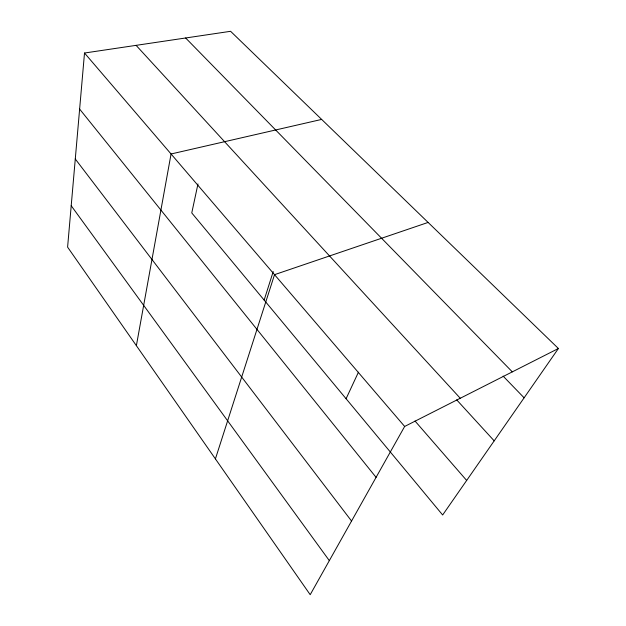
<?xml version="1.0" encoding="UTF-8"?>
<svg xmlns="http://www.w3.org/2000/svg" width="626" height="626" viewBox="0 0 626 626"><rect width="100%" height="100%" fill="white"/><g stroke="black" fill="none" stroke-linecap="round" stroke-linejoin="round"><path stroke-width="0.94" d="M84.51 53.022L67.6 247.129L310.199 594.7L404.654 426.455L558.4 348.502L230.595 31.3L84.51 53.022L404.654 426.455M136.374 345.662L171.062 153.98L321.662 119.417M197.965 183.95L191.767 212.934L442.652 514.987L558.4 348.502M264.149 300.073L273.218 271.582M215.414 458.897L274.532 274.673L428.114 222.426M346.084 398.723L358.44 372.18M185.648 37.983L512.311 371.867M503.108 376.109L524.118 397.815M136.092 45.354L460.267 398.261M456.698 399.865L494.188 440.853M415.015 421.008L466.66 480.455M79.627 109.088L376.085 477.348M75.276 158.988L351.554 521.035M71.207 205.727L329.331 560.63"/></g></svg>
